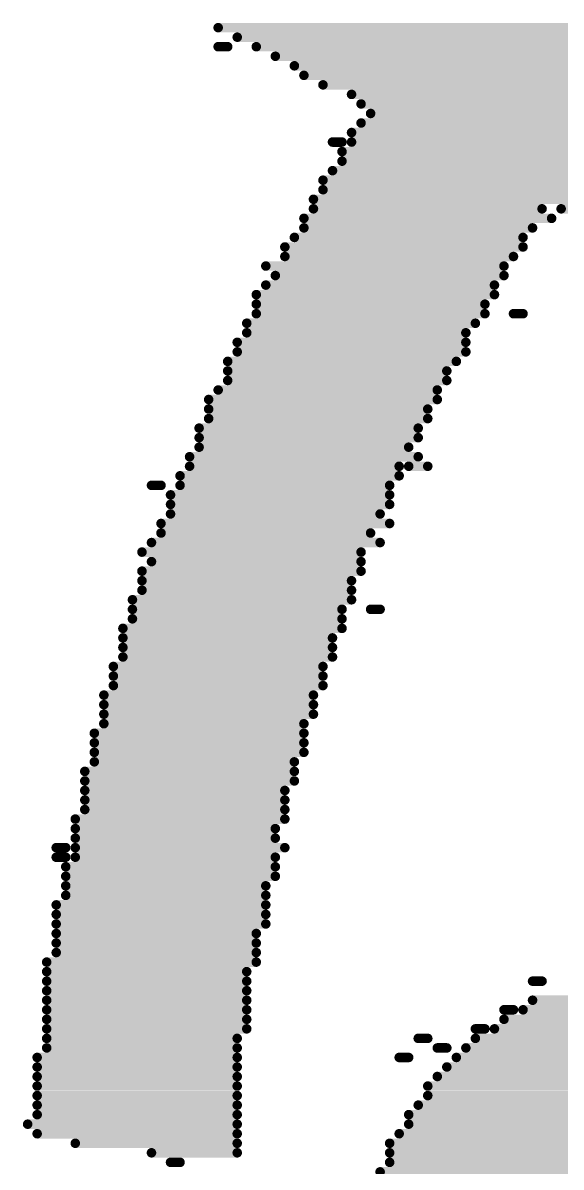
# Model space of a CAD drawing. Header units: inches. Extents: x -0.3 to 9.9, y -0.4 to 5.
# Drawn here: x 1.9525 to 2.009, y 1.5035 to 1.6235 of the extents above; entities that cross this region are included whole.
import ezdxf

# ---------------------------------------------------------------- set-up
doc = ezdxf.new("R2010")
doc.units = ezdxf.units.IN
doc.header["$MEASUREMENT"] = 0
doc.layers.add('Bottom Overlay', color=54, linetype='Continuous')

msp = doc.modelspace()

# ---------------------------------------------------------------- linework, layer by layer
at = {"layer": 'Bottom Overlay'}
for points in [[(1.973, 1.623, 0.001, 0.001, 0), (2.129, 1.623, 0.001, 0.001, 0)], [(1.975, 1.622, 0.001, 0.001, 0), (2.131, 1.622, 0.001, 0.001, 0)], [(1.973, 1.621, 0.001, 0.001, 0), (1.974, 1.621, 0.001, 0.001, 0)], [(1.977, 1.621, 0.001, 0.001, 0), (2.131, 1.621, 0.001, 0.001, 0)], [(1.979, 1.62, 0.001, 0.001, 0), (2.133, 1.62, 0.001, 0.001, 0)], [(1.981, 1.619, 0.001, 0.001, 0), (2.133, 1.619, 0.001, 0.001, 0)], [(1.982, 1.618, 0.001, 0.001, 0), (2.135, 1.618, 0.001, 0.001, 0)], [(1.984, 1.617, 0.001, 0.001, 0), (2.136, 1.617, 0.001, 0.001, 0)], [(1.987, 1.616, 0.001, 0.001, 0), (2.137, 1.616, 0.001, 0.001, 0)], [(1.988, 1.615, 0.001, 0.001, 0), (2.138, 1.615, 0.001, 0.001, 0)], [(1.989, 1.614, 0.001, 0.001, 0), (2.139, 1.614, 0.001, 0.001, 0)], [(1.988, 1.613, 0.001, 0.001, 0), (2.14, 1.613, 0.001, 0.001, 0)], [(1.987, 1.612, 0.001, 0.001, 0), (2.141, 1.612, 0.001, 0.001, 0)], [(1.985, 1.611, 0.001, 0.001, 0), (1.986, 1.611, 0.001, 0.001, 0)], [(1.986, 1.61, 0.001, 0.001, 0), (2.144, 1.61, 0.001, 0.001, 0)], [(1.987, 1.611, 0.001, 0.001, 0), (2.142, 1.611, 0.001, 0.001, 0)], [(1.986, 1.609, 0.001, 0.001, 0), (2.145, 1.609, 0.001, 0.001, 0)], [(1.985, 1.608, 0.001, 0.001, 0), (2.146, 1.608, 0.001, 0.001, 0)], [(1.984, 1.607, 0.001, 0.001, 0), (2.147, 1.607, 0.001, 0.001, 0)], [(1.984, 1.606, 0.001, 0.001, 0), (2.148, 1.606, 0.001, 0.001, 0)], [(1.983, 1.605, 0.001, 0.001, 0), (2.149, 1.605, 0.001, 0.001, 0)], [(1.983, 1.604, 0.001, 0.001, 0), (2.007, 1.604, 0.001, 0.001, 0)], [(2.009, 1.604, 0.001, 0.001, 0), (2.15, 1.604, 0.001, 0.001, 0)], [(1.982, 1.603, 0.001, 0.001, 0), (2.008, 1.603, 0.001, 0.001, 0)], [(1.982, 1.602, 0.001, 0.001, 0), (2.006, 1.602, 0.001, 0.001, 0)], [(1.981, 1.601, 0.001, 0.001, 0), (2.005, 1.601, 0.001, 0.001, 0)], [(1.98, 1.6, 0.001, 0.001, 0), (2.005, 1.6, 0.001, 0.001, 0)], [(1.978, 1.598, 0.001, 0.001, 0), (2.003, 1.598, 0.001, 0.001, 0)], [(1.98, 1.599, 0.001, 0.001, 0), (2.004, 1.599, 0.001, 0.001, 0)], [(1.979, 1.597, 0.001, 0.001, 0), (2.003, 1.597, 0.001, 0.001, 0)], [(1.978, 1.596, 0.001, 0.001, 0), (2.002, 1.596, 0.001, 0.001, 0)], [(1.977, 1.595, 0.001, 0.001, 0), (2.002, 1.595, 0.001, 0.001, 0)], [(1.977, 1.594, 0.001, 0.001, 0), (2.001, 1.594, 0.001, 0.001, 0)], [(1.976, 1.592, 0.001, 0.001, 0), (2, 1.592, 0.001, 0.001, 0)], [(1.977, 1.593, 0.001, 0.001, 0), (2.001, 1.593, 0.001, 0.001, 0)], [(2.004, 1.593, 0.001, 0.001, 0), (2.005, 1.593, 0.001, 0.001, 0)], [(1.976, 1.591, 0.001, 0.001, 0), (1.999, 1.591, 0.001, 0.001, 0)], [(1.975, 1.59, 0.001, 0.001, 0), (1.999, 1.59, 0.001, 0.001, 0)], [(1.975, 1.589, 0.001, 0.001, 0), (1.999, 1.589, 0.001, 0.001, 0)], [(1.974, 1.588, 0.001, 0.001, 0), (1.998, 1.588, 0.001, 0.001, 0)], [(1.974, 1.587, 0.001, 0.001, 0), (1.997, 1.587, 0.001, 0.001, 0)], [(1.974, 1.586, 0.001, 0.001, 0), (1.997, 1.586, 0.001, 0.001, 0)], [(1.973, 1.585, 0.001, 0.001, 0), (1.996, 1.585, 0.001, 0.001, 0)], [(1.972, 1.584, 0.001, 0.001, 0), (1.996, 1.584, 0.001, 0.001, 0)], [(1.972, 1.583, 0.001, 0.001, 0), (1.995, 1.583, 0.001, 0.001, 0)], [(1.972, 1.582, 0.001, 0.001, 0), (1.995, 1.582, 0.001, 0.001, 0)], [(1.971, 1.581, 0.001, 0.001, 0), (1.994, 1.581, 0.001, 0.001, 0)], [(1.971, 1.58, 0.001, 0.001, 0), (1.994, 1.58, 0.001, 0.001, 0)], [(1.971, 1.579, 0.001, 0.001, 0), (1.993, 1.579, 0.001, 0.001, 0)], [(1.97, 1.578, 0.001, 0.001, 0), (1.994, 1.578, 0.001, 0.001, 0)], [(1.97, 1.577, 0.001, 0.001, 0), (1.992, 1.577, 0.001, 0.001, 0)], [(1.993, 1.577, 0.001, 0.001, 0), (1.995, 1.577, 0.001, 0.001, 0)], [(1.969, 1.576, 0.001, 0.001, 0), (1.992, 1.576, 0.001, 0.001, 0)], [(1.966, 1.575, 0.001, 0.001, 0), (1.967, 1.575, 0.001, 0.001, 0)], [(1.968, 1.574, 0.001, 0.001, 0), (1.991, 1.574, 0.001, 0.001, 0)], [(1.969, 1.575, 0.001, 0.001, 0), (1.991, 1.575, 0.001, 0.001, 0)], [(1.968, 1.573, 0.001, 0.001, 0), (1.991, 1.573, 0.001, 0.001, 0)], [(1.968, 1.572, 0.001, 0.001, 0), (1.99, 1.572, 0.001, 0.001, 0)], [(1.967, 1.571, 0.001, 0.001, 0), (1.991, 1.571, 0.001, 0.001, 0)], [(1.967, 1.57, 0.001, 0.001, 0), (1.989, 1.57, 0.001, 0.001, 0)], [(1.965, 1.568, 0.001, 0.001, 0), (1.988, 1.568, 0.001, 0.001, 0)], [(1.966, 1.569, 0.001, 0.001, 0), (1.99, 1.569, 0.001, 0.001, 0)], [(1.966, 1.567, 0.001, 0.001, 0), (1.988, 1.567, 0.001, 0.001, 0)], [(1.965, 1.566, 0.001, 0.001, 0), (1.988, 1.566, 0.001, 0.001, 0)], [(1.965, 1.565, 0.001, 0.001, 0), (1.987, 1.565, 0.001, 0.001, 0)], [(1.965, 1.564, 0.001, 0.001, 0), (1.987, 1.564, 0.001, 0.001, 0)], [(1.964, 1.563, 0.001, 0.001, 0), (1.987, 1.563, 0.001, 0.001, 0)], [(1.964, 1.562, 0.001, 0.001, 0), (1.986, 1.562, 0.001, 0.001, 0)], [(1.989, 1.562, 0.001, 0.001, 0), (1.99, 1.562, 0.001, 0.001, 0)], [(1.964, 1.561, 0.001, 0.001, 0), (1.986, 1.561, 0.001, 0.001, 0)], [(1.963, 1.56, 0.001, 0.001, 0), (1.986, 1.56, 0.001, 0.001, 0)], [(1.963, 1.559, 0.001, 0.001, 0), (1.985, 1.559, 0.001, 0.001, 0)], [(1.963, 1.558, 0.001, 0.001, 0), (1.985, 1.558, 0.001, 0.001, 0)], [(1.962, 1.556, 0.001, 0.001, 0), (1.984, 1.556, 0.001, 0.001, 0)], [(1.963, 1.557, 0.001, 0.001, 0), (1.985, 1.557, 0.001, 0.001, 0)], [(1.962, 1.555, 0.001, 0.001, 0), (1.984, 1.555, 0.001, 0.001, 0)], [(1.962, 1.554, 0.001, 0.001, 0), (1.984, 1.554, 0.001, 0.001, 0)], [(1.961, 1.553, 0.001, 0.001, 0), (1.983, 1.553, 0.001, 0.001, 0)], [(1.961, 1.552, 0.001, 0.001, 0), (1.983, 1.552, 0.001, 0.001, 0)], [(1.961, 1.551, 0.001, 0.001, 0), (1.983, 1.551, 0.001, 0.001, 0)], [(1.961, 1.55, 0.001, 0.001, 0), (1.982, 1.55, 0.001, 0.001, 0)], [(1.96, 1.549, 0.001, 0.001, 0), (1.982, 1.549, 0.001, 0.001, 0)], [(1.96, 1.548, 0.001, 0.001, 0), (1.982, 1.548, 0.001, 0.001, 0)], [(1.96, 1.547, 0.001, 0.001, 0), (1.982, 1.547, 0.001, 0.001, 0)], [(1.96, 1.546, 0.001, 0.001, 0), (1.981, 1.546, 0.001, 0.001, 0)], [(1.959, 1.545, 0.001, 0.001, 0), (1.981, 1.545, 0.001, 0.001, 0)], [(1.959, 1.544, 0.001, 0.001, 0), (1.981, 1.544, 0.001, 0.001, 0)], [(1.959, 1.543, 0.001, 0.001, 0), (1.98, 1.543, 0.001, 0.001, 0)], [(1.959, 1.542, 0.001, 0.001, 0), (1.98, 1.542, 0.001, 0.001, 0)], [(1.959, 1.541, 0.001, 0.001, 0), (1.98, 1.541, 0.001, 0.001, 0)], [(1.958, 1.54, 0.001, 0.001, 0), (1.98, 1.54, 0.001, 0.001, 0)], [(1.958, 1.539, 0.001, 0.001, 0), (1.979, 1.539, 0.001, 0.001, 0)], [(1.958, 1.538, 0.001, 0.001, 0), (1.979, 1.538, 0.001, 0.001, 0)], [(1.956, 1.537, 0.001, 0.001, 0), (1.957, 1.537, 0.001, 0.001, 0)], [(1.958, 1.537, 0.001, 0.001, 0), (1.98, 1.537, 0.001, 0.001, 0)], [(1.956, 1.536, 0.001, 0.001, 0), (1.957, 1.536, 0.001, 0.001, 0)], [(1.958, 1.536, 0.001, 0.001, 0), (1.979, 1.536, 0.001, 0.001, 0)], [(1.957, 1.535, 0.001, 0.001, 0), (1.979, 1.535, 0.001, 0.001, 0)], [(1.957, 1.534, 0.001, 0.001, 0), (1.979, 1.534, 0.001, 0.001, 0)], [(1.957, 1.533, 0.001, 0.001, 0), (1.978, 1.533, 0.001, 0.001, 0)], [(1.957, 1.532, 0.001, 0.001, 0), (1.978, 1.532, 0.001, 0.001, 0)], [(1.956, 1.531, 0.001, 0.001, 0), (1.978, 1.531, 0.001, 0.001, 0)], [(1.956, 1.53, 0.001, 0.001, 0), (1.978, 1.53, 0.001, 0.001, 0)], [(1.956, 1.529, 0.001, 0.001, 0), (1.978, 1.529, 0.001, 0.001, 0)], [(1.956, 1.528, 0.001, 0.001, 0), (1.977, 1.528, 0.001, 0.001, 0)], [(1.956, 1.527, 0.001, 0.001, 0), (1.977, 1.527, 0.001, 0.001, 0)], [(1.956, 1.526, 0.001, 0.001, 0), (1.977, 1.526, 0.001, 0.001, 0)], [(1.955, 1.525, 0.001, 0.001, 0), (1.977, 1.525, 0.001, 0.001, 0)], [(1.955, 1.524, 0.001, 0.001, 0), (1.976, 1.524, 0.001, 0.001, 0)], [(1.955, 1.523, 0.001, 0.001, 0), (1.976, 1.523, 0.001, 0.001, 0)], [(2.006, 1.523, 0.001, 0.001, 0), (2.007, 1.523, 0.001, 0.001, 0)], [(1.955, 1.522, 0.001, 0.001, 0), (1.976, 1.522, 0.001, 0.001, 0)], [(1.955, 1.521, 0.001, 0.001, 0), (1.976, 1.521, 0.001, 0.001, 0)], [(1.955, 1.52, 0.001, 0.001, 0), (1.976, 1.52, 0.001, 0.001, 0)], [(2.003, 1.52, 0.001, 0.001, 0), (2.004, 1.52, 0.001, 0.001, 0)], [(2.005, 1.52, 0.001, 0.001, 0), (2.101, 1.52, 0.001, 0.001, 0)], [(2.006, 1.521, 0.001, 0.001, 0), (2.101, 1.521, 0.001, 0.001, 0)], [(1.955, 1.519, 0.001, 0.001, 0), (1.976, 1.519, 0.001, 0.001, 0)], [(2.003, 1.519, 0.001, 0.001, 0), (2.101, 1.519, 0.001, 0.001, 0)], [(1.955, 1.518, 0.001, 0.001, 0), (1.976, 1.518, 0.001, 0.001, 0)], [(2, 1.518, 0.001, 0.001, 0), (2.001, 1.518, 0.001, 0.001, 0)], [(2.002, 1.518, 0.001, 0.001, 0), (2.101, 1.518, 0.001, 0.001, 0)], [(1.955, 1.517, 0.001, 0.001, 0), (1.975, 1.517, 0.001, 0.001, 0)], [(1.994, 1.517, 0.001, 0.001, 0), (1.995, 1.517, 0.001, 0.001, 0)], [(2, 1.517, 0.001, 0.001, 0), (2.101, 1.517, 0.001, 0.001, 0)], [(1.955, 1.516, 0.001, 0.001, 0), (1.975, 1.516, 0.001, 0.001, 0)], [(1.996, 1.516, 0.001, 0.001, 0), (1.997, 1.516, 0.001, 0.001, 0)], [(1.999, 1.516, 0.001, 0.001, 0), (2.101, 1.516, 0.001, 0.001, 0)], [(1.954, 1.515, 0.001, 0.001, 0), (1.975, 1.515, 0.001, 0.001, 0)], [(1.954, 1.514, 0.001, 0.001, 0), (1.975, 1.514, 0.001, 0.001, 0)], [(1.992, 1.515, 0.001, 0.001, 0), (1.993, 1.515, 0.001, 0.001, 0)], [(1.997, 1.514, 0.001, 0.001, 0), (2.101, 1.514, 0.001, 0.001, 0)], [(1.998, 1.515, 0.001, 0.001, 0), (2.101, 1.515, 0.001, 0.001, 0)], [(1.954, 1.513, 0.001, 0.001, 0), (1.975, 1.513, 0.001, 0.001, 0)], [(1.996, 1.513, 0.001, 0.001, 0), (2.101, 1.513, 0.001, 0.001, 0)], [(1.954, 1.512, 0.001, 0.001, 0), (1.975, 1.512, 0.001, 0.001, 0)], [(1.995, 1.512, 0.001, 0.001, 0), (2.101, 1.512, 0.001, 0.001, 0)], [(1.954, 1.511, 0.001, 0.001, 0), (1.975, 1.511, 0.001, 0.001, 0)], [(1.995, 1.511, 0.001, 0.001, 0), (2.101, 1.511, 0.001, 0.001, 0)], [(1.954, 1.51, 0.001, 0.001, 0), (1.975, 1.51, 0.001, 0.001, 0)], [(1.994, 1.51, 0.001, 0.001, 0), (2.101, 1.51, 0.001, 0.001, 0)], [(1.953, 1.508, 0.001, 0.001, 0), (1.975, 1.508, 0.001, 0.001, 0)], [(1.954, 1.509, 0.001, 0.001, 0), (1.975, 1.509, 0.001, 0.001, 0)], [(1.993, 1.509, 0.001, 0.001, 0), (2.101, 1.509, 0.001, 0.001, 0)], [(1.993, 1.508, 0.001, 0.001, 0), (2.101, 1.508, 0.001, 0.001, 0)], [(1.954, 1.507, 0.001, 0.001, 0), (1.975, 1.507, 0.001, 0.001, 0)], [(1.992, 1.507, 0.001, 0.001, 0), (2.101, 1.507, 0.001, 0.001, 0)], [(1.958, 1.506, 0.001, 0.001, 0), (1.975, 1.506, 0.001, 0.001, 0)], [(1.991, 1.506, 0.001, 0.001, 0), (2.101, 1.506, 0.001, 0.001, 0)], [(1.966, 1.505, 0.001, 0.001, 0), (1.975, 1.505, 0.001, 0.001, 0)], [(1.991, 1.505, 0.001, 0.001, 0), (2.101, 1.505, 0.001, 0.001, 0)], [(1.968, 1.504, 0.001, 0.001, 0), (1.969, 1.504, 0.001, 0.001, 0)], [(1.991, 1.504, 0.001, 0.001, 0), (2.101, 1.504, 0.001, 0.001, 0)], [(1.99, 1.503, 0.001, 0.001, 0), (2.101, 1.503, 0.001, 0.001, 0)]]:
    msp.add_lwpolyline(points, format="xyseb", dxfattribs=at)
for points in [[(1.97275, 1.623, 0.0005, 0.0005, 1), (1.97325, 1.623, 0.0005, 0.0005, 1)], [(1.97475, 1.622, 0.0005, 0.0005, 1), (1.97525, 1.622, 0.0005, 0.0005, 1)], [(1.97275, 1.621, 0.0005, 0.0005, 1), (1.97325, 1.621, 0.0005, 0.0005, 1)], [(1.97375, 1.621, 0.0005, 0.0005, 1), (1.97425, 1.621, 0.0005, 0.0005, 1)], [(1.97675, 1.621, 0.0005, 0.0005, 1), (1.97725, 1.621, 0.0005, 0.0005, 1)], [(1.97875, 1.62, 0.0005, 0.0005, 1), (1.97925, 1.62, 0.0005, 0.0005, 1)], [(1.98075, 1.619, 0.0005, 0.0005, 1), (1.98125, 1.619, 0.0005, 0.0005, 1)], [(1.98175, 1.618, 0.0005, 0.0005, 1), (1.98225, 1.618, 0.0005, 0.0005, 1)], [(1.98375, 1.617, 0.0005, 0.0005, 1), (1.98425, 1.617, 0.0005, 0.0005, 1)], [(1.98675, 1.616, 0.0005, 0.0005, 1), (1.98725, 1.616, 0.0005, 0.0005, 1)], [(1.98775, 1.615, 0.0005, 0.0005, 1), (1.98825, 1.615, 0.0005, 0.0005, 1)], [(1.98875, 1.614, 0.0005, 0.0005, 1), (1.98925, 1.614, 0.0005, 0.0005, 1)], [(1.98775, 1.613, 0.0005, 0.0005, 1), (1.98825, 1.613, 0.0005, 0.0005, 1)], [(1.98675, 1.612, 0.0005, 0.0005, 1), (1.98725, 1.612, 0.0005, 0.0005, 1)], [(1.98475, 1.611, 0.0005, 0.0005, 1), (1.98525, 1.611, 0.0005, 0.0005, 1)], [(1.98575, 1.611, 0.0005, 0.0005, 1), (1.98625, 1.611, 0.0005, 0.0005, 1)], [(1.98575, 1.61, 0.0005, 0.0005, 1), (1.98625, 1.61, 0.0005, 0.0005, 1)], [(1.98675, 1.611, 0.0005, 0.0005, 1), (1.98725, 1.611, 0.0005, 0.0005, 1)], [(1.98575, 1.609, 0.0005, 0.0005, 1), (1.98625, 1.609, 0.0005, 0.0005, 1)], [(1.98475, 1.608, 0.0005, 0.0005, 1), (1.98525, 1.608, 0.0005, 0.0005, 1)], [(1.98375, 1.607, 0.0005, 0.0005, 1), (1.98425, 1.607, 0.0005, 0.0005, 1)], [(1.98375, 1.606, 0.0005, 0.0005, 1), (1.98425, 1.606, 0.0005, 0.0005, 1)], [(1.98275, 1.605, 0.0005, 0.0005, 1), (1.98325, 1.605, 0.0005, 0.0005, 1)], [(1.98275, 1.604, 0.0005, 0.0005, 1), (1.98325, 1.604, 0.0005, 0.0005, 1)], [(2.00675, 1.604, 0.0005, 0.0005, 1), (2.00725, 1.604, 0.0005, 0.0005, 1)], [(2.00875, 1.604, 0.0005, 0.0005, 1), (2.00925, 1.604, 0.0005, 0.0005, 1)], [(1.98175, 1.603, 0.0005, 0.0005, 1), (1.98225, 1.603, 0.0005, 0.0005, 1)], [(2.00775, 1.603, 0.0005, 0.0005, 1), (2.00825, 1.603, 0.0005, 0.0005, 1)], [(1.98175, 1.602, 0.0005, 0.0005, 1), (1.98225, 1.602, 0.0005, 0.0005, 1)], [(2.00575, 1.602, 0.0005, 0.0005, 1), (2.00625, 1.602, 0.0005, 0.0005, 1)], [(1.98075, 1.601, 0.0005, 0.0005, 1), (1.98125, 1.601, 0.0005, 0.0005, 1)], [(2.00475, 1.601, 0.0005, 0.0005, 1), (2.00525, 1.601, 0.0005, 0.0005, 1)], [(1.97975, 1.6, 0.0005, 0.0005, 1), (1.98025, 1.6, 0.0005, 0.0005, 1)], [(2.00475, 1.6, 0.0005, 0.0005, 1), (2.00525, 1.6, 0.0005, 0.0005, 1)], [(1.97775, 1.598, 0.0005, 0.0005, 1), (1.97825, 1.598, 0.0005, 0.0005, 1)], [(1.97975, 1.599, 0.0005, 0.0005, 1), (1.98025, 1.599, 0.0005, 0.0005, 1)], [(2.00275, 1.598, 0.0005, 0.0005, 1), (2.00325, 1.598, 0.0005, 0.0005, 1)], [(2.00375, 1.599, 0.0005, 0.0005, 1), (2.00425, 1.599, 0.0005, 0.0005, 1)], [(1.97875, 1.597, 0.0005, 0.0005, 1), (1.97925, 1.597, 0.0005, 0.0005, 1)], [(2.00275, 1.597, 0.0005, 0.0005, 1), (2.00325, 1.597, 0.0005, 0.0005, 1)], [(1.97775, 1.596, 0.0005, 0.0005, 1), (1.97825, 1.596, 0.0005, 0.0005, 1)], [(2.00175, 1.596, 0.0005, 0.0005, 1), (2.00225, 1.596, 0.0005, 0.0005, 1)], [(1.97675, 1.595, 0.0005, 0.0005, 1), (1.97725, 1.595, 0.0005, 0.0005, 1)], [(2.00175, 1.595, 0.0005, 0.0005, 1), (2.00225, 1.595, 0.0005, 0.0005, 1)], [(1.97675, 1.594, 0.0005, 0.0005, 1), (1.97725, 1.594, 0.0005, 0.0005, 1)], [(2.00075, 1.594, 0.0005, 0.0005, 1), (2.00125, 1.594, 0.0005, 0.0005, 1)], [(1.97575, 1.592, 0.0005, 0.0005, 1), (1.97625, 1.592, 0.0005, 0.0005, 1)], [(1.97675, 1.593, 0.0005, 0.0005, 1), (1.97725, 1.593, 0.0005, 0.0005, 1)], [(1.99975, 1.592, 0.0005, 0.0005, 1), (2.00025, 1.592, 0.0005, 0.0005, 1)], [(2.00075, 1.593, 0.0005, 0.0005, 1), (2.00125, 1.593, 0.0005, 0.0005, 1)], [(2.00375, 1.593, 0.0005, 0.0005, 1), (2.00425, 1.593, 0.0005, 0.0005, 1)], [(2.00475, 1.593, 0.0005, 0.0005, 1), (2.00525, 1.593, 0.0005, 0.0005, 1)], [(1.97575, 1.591, 0.0005, 0.0005, 1), (1.97625, 1.591, 0.0005, 0.0005, 1)], [(1.99875, 1.591, 0.0005, 0.0005, 1), (1.99925, 1.591, 0.0005, 0.0005, 1)], [(1.97475, 1.59, 0.0005, 0.0005, 1), (1.97525, 1.59, 0.0005, 0.0005, 1)], [(1.99875, 1.59, 0.0005, 0.0005, 1), (1.99925, 1.59, 0.0005, 0.0005, 1)], [(1.97475, 1.589, 0.0005, 0.0005, 1), (1.97525, 1.589, 0.0005, 0.0005, 1)], [(1.99875, 1.589, 0.0005, 0.0005, 1), (1.99925, 1.589, 0.0005, 0.0005, 1)], [(1.97375, 1.588, 0.0005, 0.0005, 1), (1.97425, 1.588, 0.0005, 0.0005, 1)], [(1.99775, 1.588, 0.0005, 0.0005, 1), (1.99825, 1.588, 0.0005, 0.0005, 1)], [(1.97375, 1.587, 0.0005, 0.0005, 1), (1.97425, 1.587, 0.0005, 0.0005, 1)], [(1.97375, 1.586, 0.0005, 0.0005, 1), (1.97425, 1.586, 0.0005, 0.0005, 1)], [(1.99675, 1.587, 0.0005, 0.0005, 1), (1.99725, 1.587, 0.0005, 0.0005, 1)], [(1.99675, 1.586, 0.0005, 0.0005, 1), (1.99725, 1.586, 0.0005, 0.0005, 1)], [(1.97275, 1.585, 0.0005, 0.0005, 1), (1.97325, 1.585, 0.0005, 0.0005, 1)], [(1.99575, 1.585, 0.0005, 0.0005, 1), (1.99625, 1.585, 0.0005, 0.0005, 1)], [(1.97175, 1.584, 0.0005, 0.0005, 1), (1.97225, 1.584, 0.0005, 0.0005, 1)], [(1.99575, 1.584, 0.0005, 0.0005, 1), (1.99625, 1.584, 0.0005, 0.0005, 1)], [(1.97175, 1.583, 0.0005, 0.0005, 1), (1.97225, 1.583, 0.0005, 0.0005, 1)], [(1.99475, 1.583, 0.0005, 0.0005, 1), (1.99525, 1.583, 0.0005, 0.0005, 1)], [(1.97175, 1.582, 0.0005, 0.0005, 1), (1.97225, 1.582, 0.0005, 0.0005, 1)], [(1.99475, 1.582, 0.0005, 0.0005, 1), (1.99525, 1.582, 0.0005, 0.0005, 1)], [(1.97075, 1.581, 0.0005, 0.0005, 1), (1.97125, 1.581, 0.0005, 0.0005, 1)], [(1.97075, 1.58, 0.0005, 0.0005, 1), (1.97125, 1.58, 0.0005, 0.0005, 1)], [(1.99375, 1.581, 0.0005, 0.0005, 1), (1.99425, 1.581, 0.0005, 0.0005, 1)], [(1.99375, 1.58, 0.0005, 0.0005, 1), (1.99425, 1.58, 0.0005, 0.0005, 1)], [(1.97075, 1.579, 0.0005, 0.0005, 1), (1.97125, 1.579, 0.0005, 0.0005, 1)], [(1.99275, 1.579, 0.0005, 0.0005, 1), (1.99325, 1.579, 0.0005, 0.0005, 1)], [(1.96975, 1.578, 0.0005, 0.0005, 1), (1.97025, 1.578, 0.0005, 0.0005, 1)], [(1.99375, 1.578, 0.0005, 0.0005, 1), (1.99425, 1.578, 0.0005, 0.0005, 1)], [(1.96975, 1.577, 0.0005, 0.0005, 1), (1.97025, 1.577, 0.0005, 0.0005, 1)], [(1.99175, 1.577, 0.0005, 0.0005, 1), (1.99225, 1.577, 0.0005, 0.0005, 1)], [(1.99275, 1.577, 0.0005, 0.0005, 1), (1.99325, 1.577, 0.0005, 0.0005, 1)], [(1.99475, 1.577, 0.0005, 0.0005, 1), (1.99525, 1.577, 0.0005, 0.0005, 1)], [(1.96875, 1.576, 0.0005, 0.0005, 1), (1.96925, 1.576, 0.0005, 0.0005, 1)], [(1.99175, 1.576, 0.0005, 0.0005, 1), (1.99225, 1.576, 0.0005, 0.0005, 1)], [(1.96575, 1.575, 0.0005, 0.0005, 1), (1.96625, 1.575, 0.0005, 0.0005, 1)], [(1.96675, 1.575, 0.0005, 0.0005, 1), (1.96725, 1.575, 0.0005, 0.0005, 1)], [(1.96775, 1.574, 0.0005, 0.0005, 1), (1.96825, 1.574, 0.0005, 0.0005, 1)], [(1.96875, 1.575, 0.0005, 0.0005, 1), (1.96925, 1.575, 0.0005, 0.0005, 1)], [(1.99075, 1.575, 0.0005, 0.0005, 1), (1.99125, 1.575, 0.0005, 0.0005, 1)], [(1.99075, 1.574, 0.0005, 0.0005, 1), (1.99125, 1.574, 0.0005, 0.0005, 1)], [(1.96775, 1.573, 0.0005, 0.0005, 1), (1.96825, 1.573, 0.0005, 0.0005, 1)], [(1.99075, 1.573, 0.0005, 0.0005, 1), (1.99125, 1.573, 0.0005, 0.0005, 1)], [(1.96775, 1.572, 0.0005, 0.0005, 1), (1.96825, 1.572, 0.0005, 0.0005, 1)], [(1.98975, 1.572, 0.0005, 0.0005, 1), (1.99025, 1.572, 0.0005, 0.0005, 1)], [(1.96675, 1.571, 0.0005, 0.0005, 1), (1.96725, 1.571, 0.0005, 0.0005, 1)], [(1.99075, 1.571, 0.0005, 0.0005, 1), (1.99125, 1.571, 0.0005, 0.0005, 1)], [(1.96675, 1.57, 0.0005, 0.0005, 1), (1.96725, 1.57, 0.0005, 0.0005, 1)], [(1.98875, 1.57, 0.0005, 0.0005, 1), (1.98925, 1.57, 0.0005, 0.0005, 1)], [(1.96475, 1.568, 0.0005, 0.0005, 1), (1.96525, 1.568, 0.0005, 0.0005, 1)], [(1.96575, 1.569, 0.0005, 0.0005, 1), (1.96625, 1.569, 0.0005, 0.0005, 1)], [(1.98775, 1.568, 0.0005, 0.0005, 1), (1.98825, 1.568, 0.0005, 0.0005, 1)], [(1.98975, 1.569, 0.0005, 0.0005, 1), (1.99025, 1.569, 0.0005, 0.0005, 1)], [(1.96575, 1.567, 0.0005, 0.0005, 1), (1.96625, 1.567, 0.0005, 0.0005, 1)], [(1.98775, 1.567, 0.0005, 0.0005, 1), (1.98825, 1.567, 0.0005, 0.0005, 1)], [(1.96475, 1.566, 0.0005, 0.0005, 1), (1.96525, 1.566, 0.0005, 0.0005, 1)], [(1.98775, 1.566, 0.0005, 0.0005, 1), (1.98825, 1.566, 0.0005, 0.0005, 1)], [(1.96475, 1.565, 0.0005, 0.0005, 1), (1.96525, 1.565, 0.0005, 0.0005, 1)], [(1.98675, 1.565, 0.0005, 0.0005, 1), (1.98725, 1.565, 0.0005, 0.0005, 1)], [(1.96475, 1.564, 0.0005, 0.0005, 1), (1.96525, 1.564, 0.0005, 0.0005, 1)], [(1.98675, 1.564, 0.0005, 0.0005, 1), (1.98725, 1.564, 0.0005, 0.0005, 1)], [(1.96375, 1.563, 0.0005, 0.0005, 1), (1.96425, 1.563, 0.0005, 0.0005, 1)], [(1.96375, 1.562, 0.0005, 0.0005, 1), (1.96425, 1.562, 0.0005, 0.0005, 1)], [(1.98575, 1.562, 0.0005, 0.0005, 1), (1.98625, 1.562, 0.0005, 0.0005, 1)], [(1.98675, 1.563, 0.0005, 0.0005, 1), (1.98725, 1.563, 0.0005, 0.0005, 1)], [(1.98875, 1.562, 0.0005, 0.0005, 1), (1.98925, 1.562, 0.0005, 0.0005, 1)], [(1.98975, 1.562, 0.0005, 0.0005, 1), (1.99025, 1.562, 0.0005, 0.0005, 1)], [(1.96375, 1.561, 0.0005, 0.0005, 1), (1.96425, 1.561, 0.0005, 0.0005, 1)], [(1.98575, 1.561, 0.0005, 0.0005, 1), (1.98625, 1.561, 0.0005, 0.0005, 1)], [(1.96275, 1.56, 0.0005, 0.0005, 1), (1.96325, 1.56, 0.0005, 0.0005, 1)], [(1.98575, 1.56, 0.0005, 0.0005, 1), (1.98625, 1.56, 0.0005, 0.0005, 1)], [(1.96275, 1.559, 0.0005, 0.0005, 1), (1.96325, 1.559, 0.0005, 0.0005, 1)], [(1.98475, 1.559, 0.0005, 0.0005, 1), (1.98525, 1.559, 0.0005, 0.0005, 1)], [(1.96275, 1.558, 0.0005, 0.0005, 1), (1.96325, 1.558, 0.0005, 0.0005, 1)], [(1.98475, 1.558, 0.0005, 0.0005, 1), (1.98525, 1.558, 0.0005, 0.0005, 1)], [(1.96175, 1.556, 0.0005, 0.0005, 1), (1.96225, 1.556, 0.0005, 0.0005, 1)], [(1.96275, 1.557, 0.0005, 0.0005, 1), (1.96325, 1.557, 0.0005, 0.0005, 1)], [(1.98375, 1.556, 0.0005, 0.0005, 1), (1.98425, 1.556, 0.0005, 0.0005, 1)], [(1.98475, 1.557, 0.0005, 0.0005, 1), (1.98525, 1.557, 0.0005, 0.0005, 1)], [(1.96175, 1.555, 0.0005, 0.0005, 1), (1.96225, 1.555, 0.0005, 0.0005, 1)], [(1.98375, 1.555, 0.0005, 0.0005, 1), (1.98425, 1.555, 0.0005, 0.0005, 1)], [(1.96175, 1.554, 0.0005, 0.0005, 1), (1.96225, 1.554, 0.0005, 0.0005, 1)], [(1.98375, 1.554, 0.0005, 0.0005, 1), (1.98425, 1.554, 0.0005, 0.0005, 1)], [(1.96075, 1.553, 0.0005, 0.0005, 1), (1.96125, 1.553, 0.0005, 0.0005, 1)], [(1.98275, 1.553, 0.0005, 0.0005, 1), (1.98325, 1.553, 0.0005, 0.0005, 1)], [(1.96075, 1.552, 0.0005, 0.0005, 1), (1.96125, 1.552, 0.0005, 0.0005, 1)], [(1.98275, 1.552, 0.0005, 0.0005, 1), (1.98325, 1.552, 0.0005, 0.0005, 1)], [(1.96075, 1.551, 0.0005, 0.0005, 1), (1.96125, 1.551, 0.0005, 0.0005, 1)], [(1.96075, 1.55, 0.0005, 0.0005, 1), (1.96125, 1.55, 0.0005, 0.0005, 1)], [(1.98175, 1.55, 0.0005, 0.0005, 1), (1.98225, 1.55, 0.0005, 0.0005, 1)], [(1.98275, 1.551, 0.0005, 0.0005, 1), (1.98325, 1.551, 0.0005, 0.0005, 1)], [(1.95975, 1.549, 0.0005, 0.0005, 1), (1.96025, 1.549, 0.0005, 0.0005, 1)], [(1.98175, 1.549, 0.0005, 0.0005, 1), (1.98225, 1.549, 0.0005, 0.0005, 1)], [(1.95975, 1.548, 0.0005, 0.0005, 1), (1.96025, 1.548, 0.0005, 0.0005, 1)], [(1.98175, 1.548, 0.0005, 0.0005, 1), (1.98225, 1.548, 0.0005, 0.0005, 1)], [(1.95975, 1.547, 0.0005, 0.0005, 1), (1.96025, 1.547, 0.0005, 0.0005, 1)], [(1.98175, 1.547, 0.0005, 0.0005, 1), (1.98225, 1.547, 0.0005, 0.0005, 1)], [(1.95975, 1.546, 0.0005, 0.0005, 1), (1.96025, 1.546, 0.0005, 0.0005, 1)], [(1.98075, 1.546, 0.0005, 0.0005, 1), (1.98125, 1.546, 0.0005, 0.0005, 1)], [(1.95875, 1.545, 0.0005, 0.0005, 1), (1.95925, 1.545, 0.0005, 0.0005, 1)], [(1.95875, 1.544, 0.0005, 0.0005, 1), (1.95925, 1.544, 0.0005, 0.0005, 1)], [(1.98075, 1.545, 0.0005, 0.0005, 1), (1.98125, 1.545, 0.0005, 0.0005, 1)], [(1.98075, 1.544, 0.0005, 0.0005, 1), (1.98125, 1.544, 0.0005, 0.0005, 1)], [(1.95875, 1.543, 0.0005, 0.0005, 1), (1.95925, 1.543, 0.0005, 0.0005, 1)], [(1.97975, 1.543, 0.0005, 0.0005, 1), (1.98025, 1.543, 0.0005, 0.0005, 1)], [(1.95875, 1.542, 0.0005, 0.0005, 1), (1.95925, 1.542, 0.0005, 0.0005, 1)], [(1.97975, 1.542, 0.0005, 0.0005, 1), (1.98025, 1.542, 0.0005, 0.0005, 1)], [(1.95875, 1.541, 0.0005, 0.0005, 1), (1.95925, 1.541, 0.0005, 0.0005, 1)], [(1.97975, 1.541, 0.0005, 0.0005, 1), (1.98025, 1.541, 0.0005, 0.0005, 1)], [(1.95775, 1.54, 0.0005, 0.0005, 1), (1.95825, 1.54, 0.0005, 0.0005, 1)], [(1.97975, 1.54, 0.0005, 0.0005, 1), (1.98025, 1.54, 0.0005, 0.0005, 1)], [(1.95775, 1.539, 0.0005, 0.0005, 1), (1.95825, 1.539, 0.0005, 0.0005, 1)], [(1.95775, 1.538, 0.0005, 0.0005, 1), (1.95825, 1.538, 0.0005, 0.0005, 1)], [(1.97875, 1.539, 0.0005, 0.0005, 1), (1.97925, 1.539, 0.0005, 0.0005, 1)], [(1.97875, 1.538, 0.0005, 0.0005, 1), (1.97925, 1.538, 0.0005, 0.0005, 1)], [(1.95575, 1.537, 0.0005, 0.0005, 1), (1.95625, 1.537, 0.0005, 0.0005, 1)], [(1.95675, 1.537, 0.0005, 0.0005, 1), (1.95725, 1.537, 0.0005, 0.0005, 1)], [(1.95775, 1.537, 0.0005, 0.0005, 1), (1.95825, 1.537, 0.0005, 0.0005, 1)], [(1.97975, 1.537, 0.0005, 0.0005, 1), (1.98025, 1.537, 0.0005, 0.0005, 1)], [(1.95575, 1.536, 0.0005, 0.0005, 1), (1.95625, 1.536, 0.0005, 0.0005, 1)], [(1.95675, 1.536, 0.0005, 0.0005, 1), (1.95725, 1.536, 0.0005, 0.0005, 1)], [(1.95775, 1.536, 0.0005, 0.0005, 1), (1.95825, 1.536, 0.0005, 0.0005, 1)], [(1.97875, 1.536, 0.0005, 0.0005, 1), (1.97925, 1.536, 0.0005, 0.0005, 1)], [(1.95675, 1.535, 0.0005, 0.0005, 1), (1.95725, 1.535, 0.0005, 0.0005, 1)], [(1.97875, 1.535, 0.0005, 0.0005, 1), (1.97925, 1.535, 0.0005, 0.0005, 1)], [(1.95675, 1.534, 0.0005, 0.0005, 1), (1.95725, 1.534, 0.0005, 0.0005, 1)], [(1.97875, 1.534, 0.0005, 0.0005, 1), (1.97925, 1.534, 0.0005, 0.0005, 1)], [(1.95675, 1.533, 0.0005, 0.0005, 1), (1.95725, 1.533, 0.0005, 0.0005, 1)], [(1.95675, 1.532, 0.0005, 0.0005, 1), (1.95725, 1.532, 0.0005, 0.0005, 1)], [(1.97775, 1.533, 0.0005, 0.0005, 1), (1.97825, 1.533, 0.0005, 0.0005, 1)], [(1.97775, 1.532, 0.0005, 0.0005, 1), (1.97825, 1.532, 0.0005, 0.0005, 1)], [(1.95575, 1.531, 0.0005, 0.0005, 1), (1.95625, 1.531, 0.0005, 0.0005, 1)], [(1.97775, 1.531, 0.0005, 0.0005, 1), (1.97825, 1.531, 0.0005, 0.0005, 1)], [(1.95575, 1.53, 0.0005, 0.0005, 1), (1.95625, 1.53, 0.0005, 0.0005, 1)], [(1.97775, 1.53, 0.0005, 0.0005, 1), (1.97825, 1.53, 0.0005, 0.0005, 1)], [(1.95575, 1.529, 0.0005, 0.0005, 1), (1.95625, 1.529, 0.0005, 0.0005, 1)], [(1.97775, 1.529, 0.0005, 0.0005, 1), (1.97825, 1.529, 0.0005, 0.0005, 1)], [(1.95575, 1.528, 0.0005, 0.0005, 1), (1.95625, 1.528, 0.0005, 0.0005, 1)], [(1.97675, 1.528, 0.0005, 0.0005, 1), (1.97725, 1.528, 0.0005, 0.0005, 1)], [(1.95575, 1.527, 0.0005, 0.0005, 1), (1.95625, 1.527, 0.0005, 0.0005, 1)], [(1.95575, 1.526, 0.0005, 0.0005, 1), (1.95625, 1.526, 0.0005, 0.0005, 1)], [(1.97675, 1.527, 0.0005, 0.0005, 1), (1.97725, 1.527, 0.0005, 0.0005, 1)], [(1.97675, 1.526, 0.0005, 0.0005, 1), (1.97725, 1.526, 0.0005, 0.0005, 1)], [(1.95475, 1.525, 0.0005, 0.0005, 1), (1.95525, 1.525, 0.0005, 0.0005, 1)], [(1.97675, 1.525, 0.0005, 0.0005, 1), (1.97725, 1.525, 0.0005, 0.0005, 1)], [(1.95475, 1.524, 0.0005, 0.0005, 1), (1.95525, 1.524, 0.0005, 0.0005, 1)], [(1.97575, 1.524, 0.0005, 0.0005, 1), (1.97625, 1.524, 0.0005, 0.0005, 1)], [(1.95475, 1.523, 0.0005, 0.0005, 1), (1.95525, 1.523, 0.0005, 0.0005, 1)], [(1.97575, 1.523, 0.0005, 0.0005, 1), (1.97625, 1.523, 0.0005, 0.0005, 1)], [(2.00575, 1.523, 0.0005, 0.0005, 1), (2.00625, 1.523, 0.0005, 0.0005, 1)], [(2.00675, 1.523, 0.0005, 0.0005, 1), (2.00725, 1.523, 0.0005, 0.0005, 1)], [(1.95475, 1.522, 0.0005, 0.0005, 1), (1.95525, 1.522, 0.0005, 0.0005, 1)], [(1.97575, 1.522, 0.0005, 0.0005, 1), (1.97625, 1.522, 0.0005, 0.0005, 1)], [(1.95475, 1.521, 0.0005, 0.0005, 1), (1.95525, 1.521, 0.0005, 0.0005, 1)], [(1.95475, 1.52, 0.0005, 0.0005, 1), (1.95525, 1.52, 0.0005, 0.0005, 1)], [(1.97575, 1.521, 0.0005, 0.0005, 1), (1.97625, 1.521, 0.0005, 0.0005, 1)], [(1.97575, 1.52, 0.0005, 0.0005, 1), (1.97625, 1.52, 0.0005, 0.0005, 1)], [(2.00275, 1.52, 0.0005, 0.0005, 1), (2.00325, 1.52, 0.0005, 0.0005, 1)], [(2.00375, 1.52, 0.0005, 0.0005, 1), (2.00425, 1.52, 0.0005, 0.0005, 1)], [(2.00475, 1.52, 0.0005, 0.0005, 1), (2.00525, 1.52, 0.0005, 0.0005, 1)], [(2.00575, 1.521, 0.0005, 0.0005, 1), (2.00625, 1.521, 0.0005, 0.0005, 1)], [(1.95475, 1.519, 0.0005, 0.0005, 1), (1.95525, 1.519, 0.0005, 0.0005, 1)], [(1.97575, 1.519, 0.0005, 0.0005, 1), (1.97625, 1.519, 0.0005, 0.0005, 1)], [(2.00275, 1.519, 0.0005, 0.0005, 1), (2.00325, 1.519, 0.0005, 0.0005, 1)], [(1.95475, 1.518, 0.0005, 0.0005, 1), (1.95525, 1.518, 0.0005, 0.0005, 1)], [(1.97575, 1.518, 0.0005, 0.0005, 1), (1.97625, 1.518, 0.0005, 0.0005, 1)], [(1.99975, 1.518, 0.0005, 0.0005, 1), (2.00025, 1.518, 0.0005, 0.0005, 1)], [(2.00075, 1.518, 0.0005, 0.0005, 1), (2.00125, 1.518, 0.0005, 0.0005, 1)], [(2.00175, 1.518, 0.0005, 0.0005, 1), (2.00225, 1.518, 0.0005, 0.0005, 1)], [(1.95475, 1.517, 0.0005, 0.0005, 1), (1.95525, 1.517, 0.0005, 0.0005, 1)], [(1.97475, 1.517, 0.0005, 0.0005, 1), (1.97525, 1.517, 0.0005, 0.0005, 1)], [(1.99375, 1.517, 0.0005, 0.0005, 1), (1.99425, 1.517, 0.0005, 0.0005, 1)], [(1.99475, 1.517, 0.0005, 0.0005, 1), (1.99525, 1.517, 0.0005, 0.0005, 1)], [(1.99975, 1.517, 0.0005, 0.0005, 1), (2.00025, 1.517, 0.0005, 0.0005, 1)], [(1.95475, 1.516, 0.0005, 0.0005, 1), (1.95525, 1.516, 0.0005, 0.0005, 1)], [(1.97475, 1.516, 0.0005, 0.0005, 1), (1.97525, 1.516, 0.0005, 0.0005, 1)], [(1.99575, 1.516, 0.0005, 0.0005, 1), (1.99625, 1.516, 0.0005, 0.0005, 1)], [(1.99675, 1.516, 0.0005, 0.0005, 1), (1.99725, 1.516, 0.0005, 0.0005, 1)], [(1.99875, 1.516, 0.0005, 0.0005, 1), (1.99925, 1.516, 0.0005, 0.0005, 1)], [(1.95375, 1.515, 0.0005, 0.0005, 1), (1.95425, 1.515, 0.0005, 0.0005, 1)], [(1.95375, 1.514, 0.0005, 0.0005, 1), (1.95425, 1.514, 0.0005, 0.0005, 1)], [(1.97475, 1.515, 0.0005, 0.0005, 1), (1.97525, 1.515, 0.0005, 0.0005, 1)], [(1.97475, 1.514, 0.0005, 0.0005, 1), (1.97525, 1.514, 0.0005, 0.0005, 1)], [(1.99175, 1.515, 0.0005, 0.0005, 1), (1.99225, 1.515, 0.0005, 0.0005, 1)], [(1.99275, 1.515, 0.0005, 0.0005, 1), (1.99325, 1.515, 0.0005, 0.0005, 1)], [(1.99675, 1.514, 0.0005, 0.0005, 1), (1.99725, 1.514, 0.0005, 0.0005, 1)], [(1.99775, 1.515, 0.0005, 0.0005, 1), (1.99825, 1.515, 0.0005, 0.0005, 1)], [(1.95375, 1.513, 0.0005, 0.0005, 1), (1.95425, 1.513, 0.0005, 0.0005, 1)], [(1.97475, 1.513, 0.0005, 0.0005, 1), (1.97525, 1.513, 0.0005, 0.0005, 1)], [(1.99575, 1.513, 0.0005, 0.0005, 1), (1.99625, 1.513, 0.0005, 0.0005, 1)], [(1.95375, 1.512, 0.0005, 0.0005, 1), (1.95425, 1.512, 0.0005, 0.0005, 1)], [(1.97475, 1.512, 0.0005, 0.0005, 1), (1.97525, 1.512, 0.0005, 0.0005, 1)], [(1.99475, 1.512, 0.0005, 0.0005, 1), (1.99525, 1.512, 0.0005, 0.0005, 1)], [(1.95375, 1.511, 0.0005, 0.0005, 1), (1.95425, 1.511, 0.0005, 0.0005, 1)], [(1.97475, 1.511, 0.0005, 0.0005, 1), (1.97525, 1.511, 0.0005, 0.0005, 1)], [(1.99475, 1.511, 0.0005, 0.0005, 1), (1.99525, 1.511, 0.0005, 0.0005, 1)], [(1.95375, 1.51, 0.0005, 0.0005, 1), (1.95425, 1.51, 0.0005, 0.0005, 1)], [(1.97475, 1.51, 0.0005, 0.0005, 1), (1.97525, 1.51, 0.0005, 0.0005, 1)], [(1.99375, 1.51, 0.0005, 0.0005, 1), (1.99425, 1.51, 0.0005, 0.0005, 1)], [(1.95275, 1.508, 0.0005, 0.0005, 1), (1.95325, 1.508, 0.0005, 0.0005, 1)], [(1.95375, 1.509, 0.0005, 0.0005, 1), (1.95425, 1.509, 0.0005, 0.0005, 1)], [(1.97475, 1.509, 0.0005, 0.0005, 1), (1.97525, 1.509, 0.0005, 0.0005, 1)], [(1.97475, 1.508, 0.0005, 0.0005, 1), (1.97525, 1.508, 0.0005, 0.0005, 1)], [(1.99275, 1.509, 0.0005, 0.0005, 1), (1.99325, 1.509, 0.0005, 0.0005, 1)], [(1.99275, 1.508, 0.0005, 0.0005, 1), (1.99325, 1.508, 0.0005, 0.0005, 1)], [(1.95375, 1.507, 0.0005, 0.0005, 1), (1.95425, 1.507, 0.0005, 0.0005, 1)], [(1.97475, 1.507, 0.0005, 0.0005, 1), (1.97525, 1.507, 0.0005, 0.0005, 1)], [(1.99175, 1.507, 0.0005, 0.0005, 1), (1.99225, 1.507, 0.0005, 0.0005, 1)], [(1.95775, 1.506, 0.0005, 0.0005, 1), (1.95825, 1.506, 0.0005, 0.0005, 1)], [(1.97475, 1.506, 0.0005, 0.0005, 1), (1.97525, 1.506, 0.0005, 0.0005, 1)], [(1.99075, 1.506, 0.0005, 0.0005, 1), (1.99125, 1.506, 0.0005, 0.0005, 1)], [(1.96575, 1.505, 0.0005, 0.0005, 1), (1.96625, 1.505, 0.0005, 0.0005, 1)], [(1.97475, 1.505, 0.0005, 0.0005, 1), (1.97525, 1.505, 0.0005, 0.0005, 1)], [(1.99075, 1.505, 0.0005, 0.0005, 1), (1.99125, 1.505, 0.0005, 0.0005, 1)], [(1.96775, 1.504, 0.0005, 0.0005, 1), (1.96825, 1.504, 0.0005, 0.0005, 1)], [(1.96875, 1.504, 0.0005, 0.0005, 1), (1.96925, 1.504, 0.0005, 0.0005, 1)], [(1.99075, 1.504, 0.0005, 0.0005, 1), (1.99125, 1.504, 0.0005, 0.0005, 1)], [(1.98975, 1.503, 0.0005, 0.0005, 1), (1.99025, 1.503, 0.0005, 0.0005, 1)]]:
    msp.add_lwpolyline(points, format="xyseb", close=True, dxfattribs=at)

doc.saveas('drawing.dxf')
